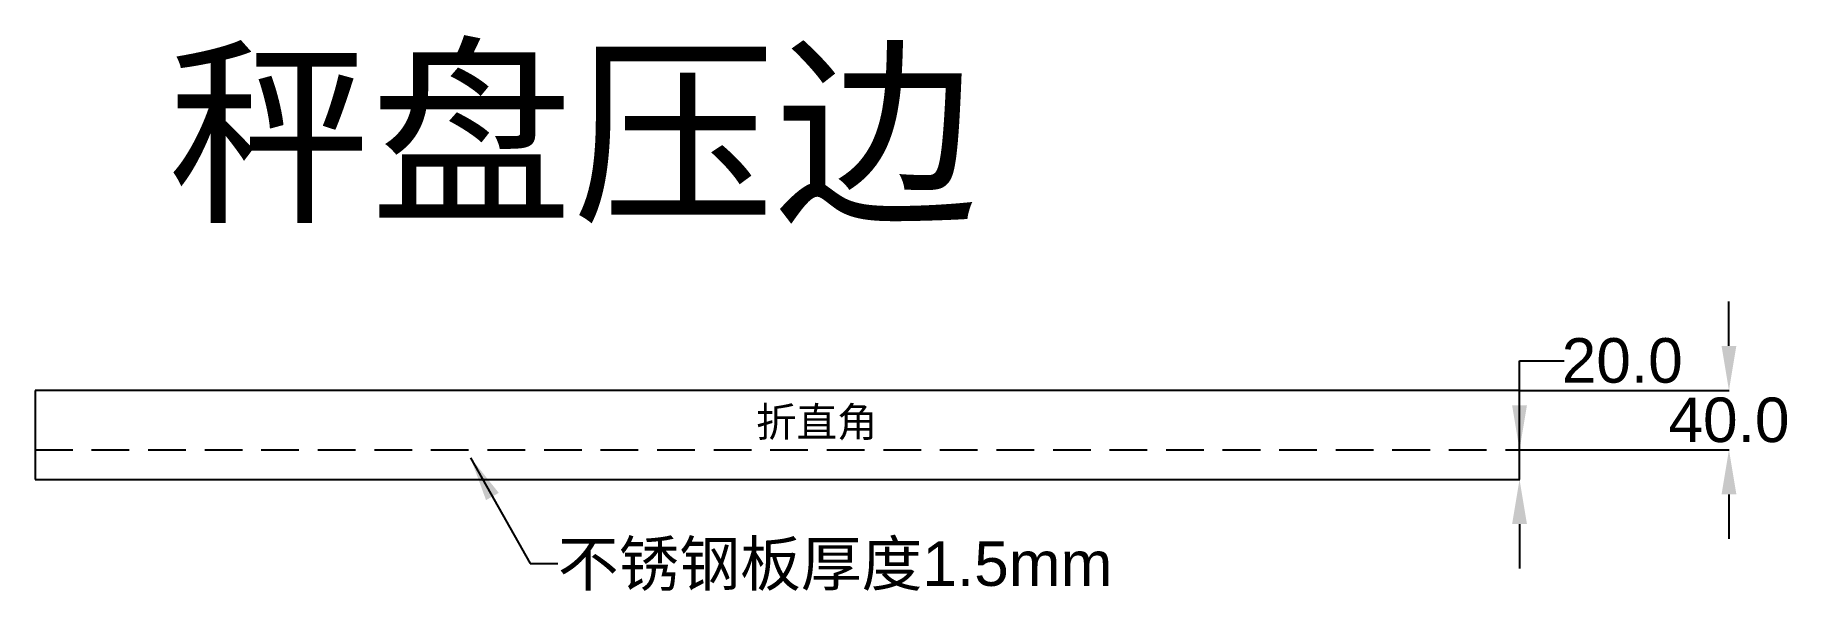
# Model space of a CAD drawing. Header units: millimetres. Extents: x 0 to 1181, y -75 to 299.
import ezdxf

# ---------------------------------------------------------------- set-up
doc = ezdxf.new("R2010")
doc.units = ezdxf.units.MM
doc.linetypes.add('DASHEDX2', pattern=[38.1, 25.4, -12.7])
doc.styles.get("Standard").update_dxf_attribs({"font": 'arial.ttf'})
doc.dimstyles.get("Standard").update_dxf_attribs({"dimtxt": 30, "dimasz": 30, "dimexe": 0.18, "dimexo": 0.0625, "dimgap": 0.09, "dimtad": 0, "dimtih": 1, "dimtoh": 1, "dimdec": 1, "dimzin": 0, "dimdsep": 46, "dimtxsty": 'Standard', "dimcen": 0.09, "dimclrd": 3, "dimclre": 3, "dimclrt": 3, "dimadec": 0, "dimazin": 0, "dimtfac": 1, "dimtdec": 1, "dimtofl": 0, "dimtmove": 0, "dimatfit": 3, "dimfxl": 1, "dimtolj": 1, "dimtzin": 0, "dimarcsym": 0})

# ---------------------------------------------------------------- blocks, each defined once
blk = doc.blocks.new('*D13')
at = {"color": 3, "lineweight": -2, "transparency": 16777216}
for p, q in [((1141.2, 90), (1141.2, 120)), ((1000.1, 60), (1141.4, 60)), ((1000.1, 20), (1141.4, 20)), ((1141.2, -10), (1141.2, -40))]:
    blk.add_line(p, q, dxfattribs=at)
at = {"color": 3, "transparency": 16777216}
for points in [[(1136.2, 90), (1146.2, 90), (1141.2, 60)], [(1136.2, -10), (1146.2, -10), (1141.2, 20)]]:
    blk.add_solid(points, dxfattribs=at)
at = {"layer": 'Defpoints', "color": 0, "transparency": 16777216}
for p in [(1000, 60), (1141.2, 60), (1000, 20)]:
    blk.add_point(p, dxfattribs=at)
at = {"color": 3, "transparency": 16777216, "insert": (1141.2, 40), "char_height": 30, "attachment_point": 5}
blk.add_mtext('\\A1;40.0', dxfattribs=at)
blk = doc.blocks.new('*D14')
at = {"color": 3, "lineweight": -2, "transparency": 16777216}
for p, q in [((1000.1, 50), (1000.1, 80)), ((1000.1, 80), (1030.1, 80)), ((1000, 20), (999.9, 20)), ((1000.1, 0), (1000.2, 0)), ((1000.1, -30), (1000.1, -60))]:
    blk.add_line(p, q, dxfattribs=at)
at = {"color": 3, "transparency": 16777216}
for points in [[(995.1, 50), (1005.1, 50), (1000.1, 20)], [(995.1, -30), (1005.1, -30), (1000.1, 0)]]:
    blk.add_solid(points, dxfattribs=at)
at = {"layer": 'Defpoints', "color": 0, "transparency": 16777216}
for p in [(1000.1, 20), (1000.1, 20), (1000, 0)]:
    blk.add_point(p, dxfattribs=at)
at = {"color": 3, "transparency": 16777216, "insert": (1069.3, 80), "char_height": 30, "attachment_point": 5}
blk.add_mtext('\\A1;20.0', dxfattribs=at)

msp = doc.modelspace()

# ---------------------------------------------------------------- linework, layer by layer
at = {"color": 0}
for p, q in [((1000, 60), (0, 60)), ((0, 60), (0, 20)), ((1000, 0), (1000, 60)), ((0, 20), (0, 0)), ((0, 0), (1000, 0))]:
    msp.add_line(p, q, dxfattribs=at)
at = {"color": 4, "linetype": 'DASHEDX2'}
msp.add_line((0, 20), (1000, 20), dxfattribs=at)

# ---------------------------------------------------------------- texts
at = {"color": 2}
msp.add_text('秤盘压边', height=100, dxfattribs=at).set_placement((89.35, 183.38))
at = {"color": 4, "insert": (485.73, 48.75), "char_height": 20, "width": 449.1422, "attachment_point": 1}
msp.add_mtext('{\\fSimSun|b0|i0|c134|p2;折直角}', dxfattribs=at)
at = {"color": 3, "insert": (352.22, -41.64), "char_height": 30, "width": 449.1422, "attachment_point": 1}
msp.add_mtext('{\\fSimSun|b0|i0|c134|p2;不锈钢板厚度}1.5mm', dxfattribs=at)

# ---------------------------------------------------------------- dimensions: what is measured, and where the dimension line sits
at = {"color": 3}
for base, p1, p2, picture, middle in [((1141.18, 60), (1000, 20), (1000, 60), '*D13', (1141.18, 40)), ((1000.06, 20), (1000, 0), (1000.06, 20), '*D14', (1069.32, 80))]:
    dim = msp.add_linear_dim(base=base, p1=p1, p2=p2, angle=90, dimstyle='Standard', dxfattribs=at)
    dim.commit()
    dim.dimension.update_dxf_attribs({"geometry": picture, "text_midpoint": middle})

# ---------------------------------------------------------------- leaders
at = {"color": 3, "annotation_type": 0, "has_hookline": 1, "hookline_direction": 0, "text_width": 380.47}
msp.add_leader([(293.37, 14.68), (333.66, -56.64), (352.13, -56.64)], dimstyle='Standard', override={"dimgap": 0.09, "dimtad": 0}, dxfattribs=at)

doc.saveas('drawing.dxf')
